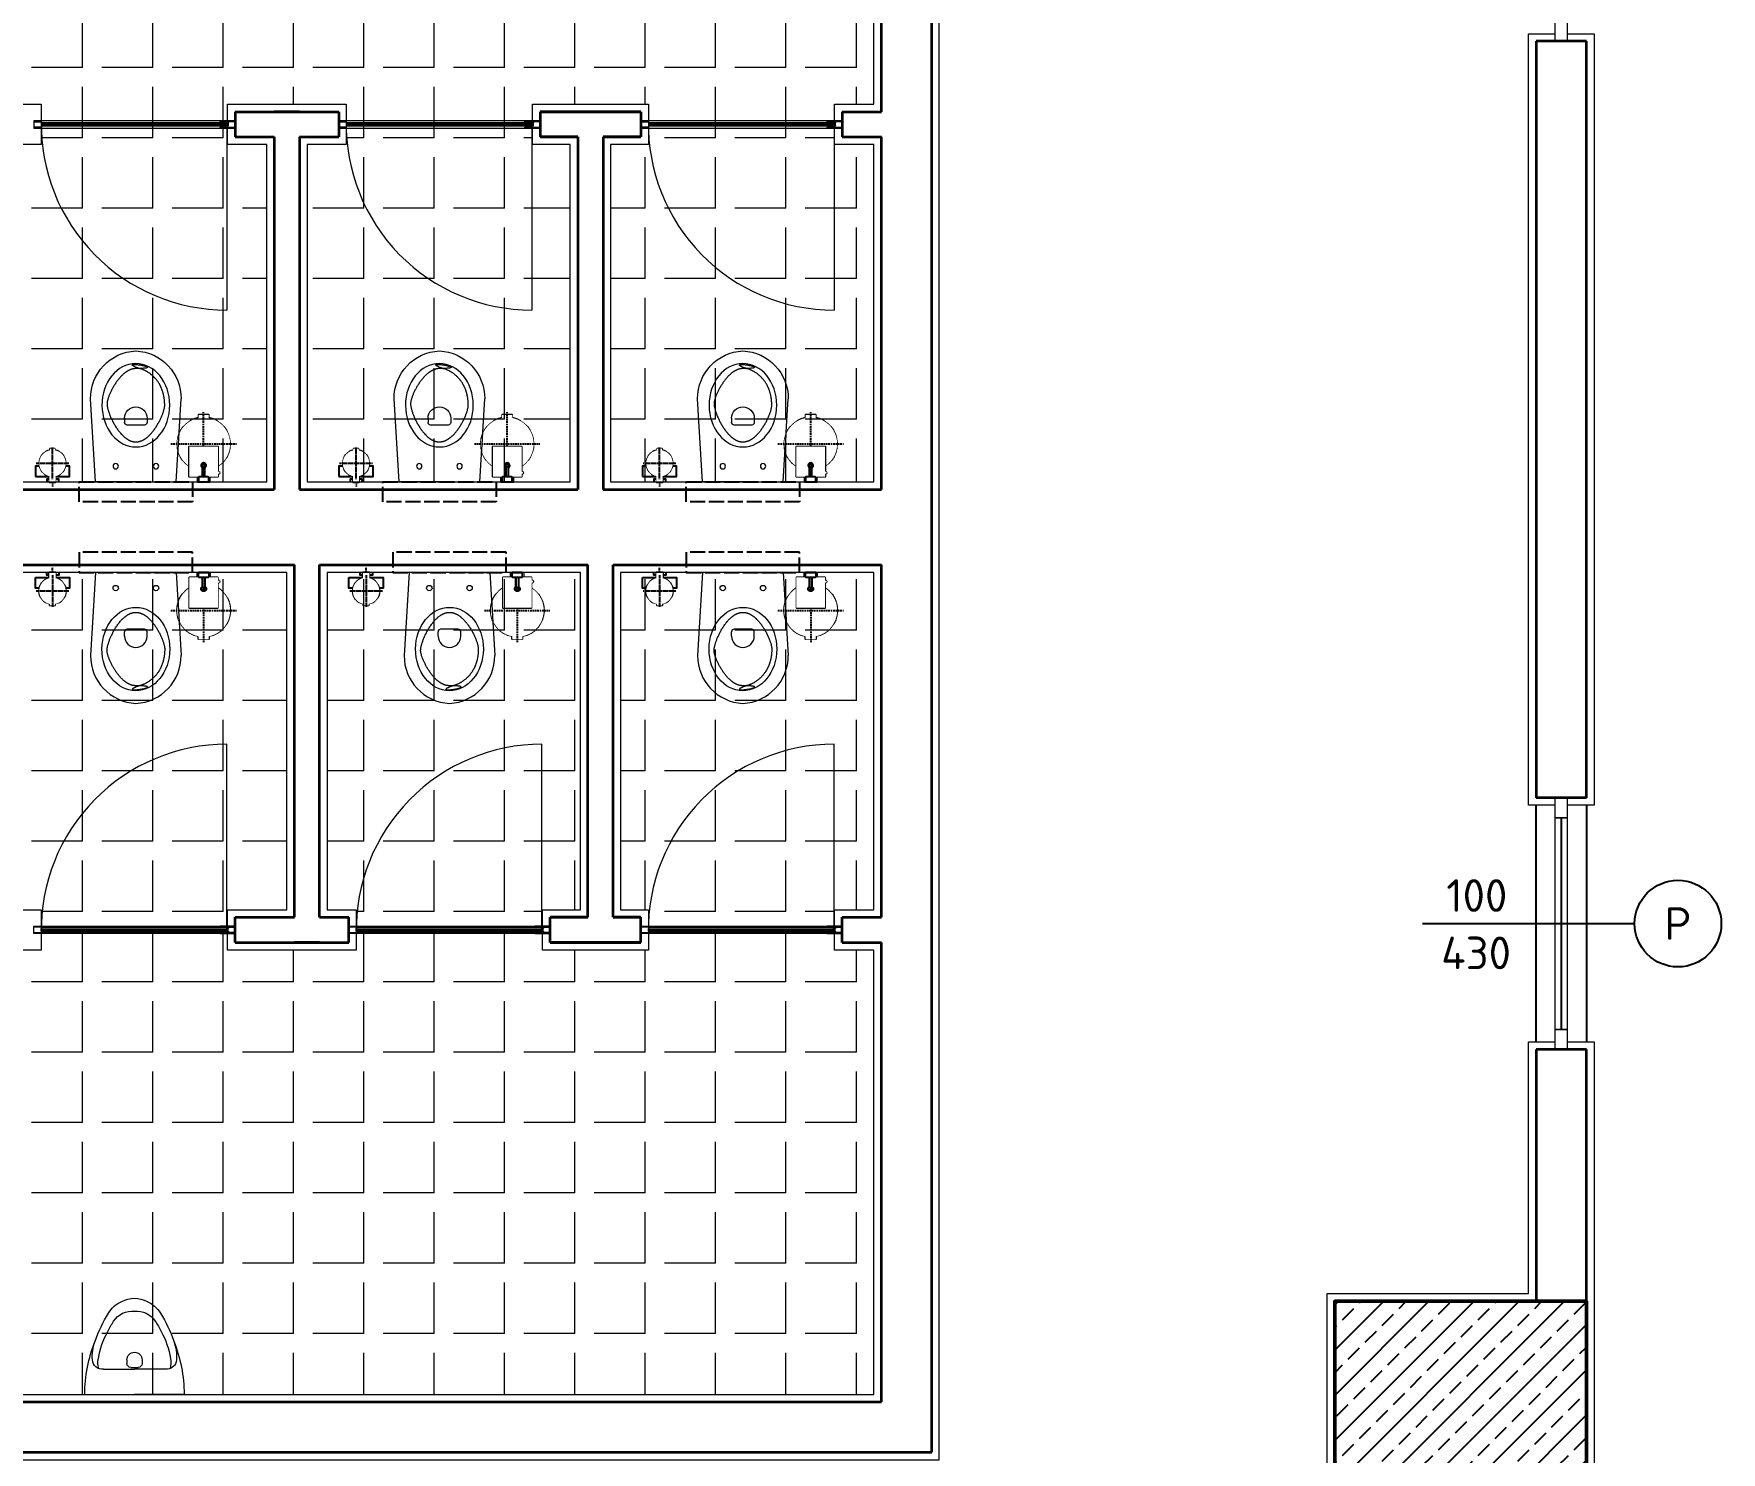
# Model space of a CAD drawing. Header units: millimetres. Extents: x 1443065 to 1517367, y 3763150 to 3779068.
# Drawn here: x 1493018 to 1493688, y 3767237 to 3767800 of the extents above; entities that cross this region are included whole.
import ezdxf
from ezdxf.enums import TextEntityAlignment as Align

# ---------------------------------------------------------------- set-up
doc = ezdxf.new("R2010")
doc.units = ezdxf.units.MM
doc.set_wipeout_variables(frame=1)
for name, pattern in [('ACAD_ISO02W100', [15, 12, -3]), ('HIDDEN', [9.525, 6.35, -3.175]), ('HIDDEN2', [0.1875, 0.125, -0.0625])]:
    doc.linetypes.add(name, pattern=pattern)
for name, color, linetype in [('1 vitrifiye', 141, 'Continuous'), ('1-Tefriş', 51, 'Continuous'), ('HATCH 1', 253, 'Continuous'), ('HIDDEN', 124, 'HIDDEN'), ('m-DOG_gor', 8, 'Continuous'), ('m-TAR_duvar', 8, 'Continuous'), ('m-YAZ_poz', 7, 'Continuous'), ('SANITARY', 152, 'Continuous'), ('SANITARY 1', 124, 'Continuous')]:
    doc.layers.add(name, color=color, linetype=linetype)
for name, color, linetype, lineweight in [('D-tefris', 252, 'Continuous', 0), ('DUVAR', 2, 'Continuous', 35), ('MERDIVEN', 4, 'Continuous', 20), ('SIVA', 3, 'Continuous', 9), ('tarama', 254, 'Continuous', 5), ('TASIYICI', 170, 'Continuous', 50), ('TEFRIS', 165, 'Continuous', 15)]:
    doc.layers.add(name, color=color, linetype=linetype, lineweight=lineweight)
doc.styles.add('mono', font='isocpeur.ttf')
doc.styles.get("Standard").update_dxf_attribs({"font": 'arial.ttf'})
pattern_1 = [(90, (-15163.95, -59043.389), (-27.94, 2e-15), [20.32, -7.62]), (180, (-15163.95, -59043.389), (-3e-15, -27.94), [20.32, -7.62])]

# ---------------------------------------------------------------- blocks, each defined once
blk = doc.blocks.new('m-penpoz')
blk.add_line((0, -1.625), (0, 0))
blk.add_circle((0, 0.332), 0.332)
blk.add_attdef('POZNO', text='', height=0.18).set_placement((0, 0.332), align=Align.MIDDLE)
blk.add_attdef('HEIGHT', text='', height=0.18, rotation=90).set_placement((0.069, -1.625), align=Align.TOP_LEFT)
blk.add_attdef('WIDTH', text='', height=0.18, rotation=90).set_placement((0, -1.625), align=Align.BOTTOM_LEFT)
blk = doc.blocks.new('A$C00621B5F')
at = {"layer": 'HATCH 1'}
for points in [[(57, -100), (-57, -100)], [(57, -100.7), (-57, -100.7)], [(57, -102), (-57, -102)], [(57, -104.1), (-57, -104.1)], [(57, -106.7), (-57, -106.7)], [(57, -109.9), (-57, -109.9)], [(57, -114.6), (-57, -114.6)], [(57, -122), (-57, -122)]]:
    blk.add_lwpolyline(points, dxfattribs=at)
at = {"layer": 'SANITARY'}
blk.add_lwpolyline([(-20, -20), (-20, 0), (20, 0), (20, -20), (57, -20), (57, -140), (-57, -140), (-57, -40), (-59, -40, -1), (-59, -32), (-57, -32), (-57, -20)], format="xyb", close=True, dxfattribs=at)
at = {"layer": 'SANITARY 1'}
for points in [[(-20, -20), (-20, -20), (-20, 0), (20, 0), (20, -20), (0, -20)], [(-59, -32), (-57, -32)], [(-59, -40), (-57, -40)], [(-57, -32), (-19.2, -32)], [(-18.6, -40), (-57, -40)], [(-2.3, -52.7), (0, -20), (0, -10), (-20, -10), (-20, -20), (-17.7, -52.7)], [(-0.8, -32), (54, -32), (54, -40), (-1.4, -40)]]:
    blk.add_lwpolyline(points, dxfattribs=at)
blk.add_circle((-10, -62.5), 12.5, dxfattribs=at)
blk.add_arc((-59, -36), 4, 90, 270, dxfattribs=at)
blk.add_wipeout([(-57, -20), (-20, -20), (-20, -10), (-20, 0), (20, 0), (20, -20), (57, -20), (57, -140), (-57, -140), (-57, -40), (-59, -40), (-59.7, -39.9), (-60.4, -39.8), (-61, -39.5), (-61.5, -39.1), (-61.8, -38.8), (-62.2, -38.3), (-62.5, -38), (-62.8, -37.3), (-62.9, -36.7), (-63, -36), (-62.9, -35.2), (-62.7, -34.6), (-62.5, -34), (-62.1, -33.5), (-61.7, -33), (-61.2, -32.7), (-60.7, -32.4), (-60.1, -32.1), (-59.7, -32.1), (-59, -32), (-57, -32)]).dxf.layer = 'SANITARY 1'
blk = doc.blocks.new('A$C34477918')
at = {"layer": 'SANITARY'}
blk.add_lwpolyline([(-48, 25), (0, 25), (0, -25), (-48, -25, -0.804346), (-253.1, -20), (-265, -20), (-265, 20), (-253, 20, -0.804515), (-48, 25)], format="xyb", close=True, dxfattribs=at)
at = {"layer": 'SANITARY 1'}
blk.add_lwpolyline([(-265, 20), (-253, 20, 0.087238), (-253.1, -20), (-265, -20)], format="xyb", close=True, dxfattribs=at)
blk.add_lwpolyline([(-48, 25, 0.784465), (-48.1, 25), (0, 25), (0, -25), (-48.1, -25)], format="xyb", dxfattribs=at)
blk.add_arc((-150, 0), 105, 346.22585, 13.77415, dxfattribs=at)
at = {"color": 124}
for points in [[(-253, 20), (-253.7, 15.7), (-254.2, 11.6), (-254.7, 7.6), (-254.7, 4.1), (-255, 0), (-255, -3), (-254.8, -6.5), (-254.4, -9.6), (-253.8, -14.3), (-253.5, -17.3), (-253.1, -20), (-265, -20), (-265, 20)], [(-48, 25), (-47, 19.3), (-45.8, 12.9), (-45.4, 6.5), (-45, 0), (-45.4, -6.5), (-45.7, -12), (-46.5, -17.5), (-48, -25), (0, -25), (0, 25)]]:
    blk.add_wipeout(points, dxfattribs=at).dxf.layer = 'SANITARY'
at = {"color": 21}
blk.add_wipeout([(-45, 0), (-45.8, 12.9), (-48.2, 25.6), (-52.1, 37.9), (-57.5, 49.7), (-64.3, 60.7), (-72.4, 70.7), (-81.7, 79.7), (-92, 87.5), (-103.2, 94), (-115.1, 99), (-127.5, 102.6), (-140.3, 104.6), (-153.2, 105), (-166.1, 103.8), (-178.7, 101), (-190.9, 96.7), (-202.5, 90.9), (-213.3, 83.8), (-223.1, 75.4), (-231.8, 65.8), (-239.3, 55.3), (-245.4, 43.9), (-250.1, 31.8), (-253.2, 19.3), (-254.8, 6.5), (-254.8, -6.5), (-253.2, -19.3), (-250.1, -31.8), (-245.4, -43.9), (-239.3, -55.3), (-231.8, -65.8), (-223.1, -75.4), (-213.3, -83.8), (-202.5, -90.9), (-190.9, -96.7), (-178.7, -101), (-166.1, -103.8), (-153.2, -105), (-140.3, -104.6), (-127.5, -102.6), (-115.1, -99), (-103.2, -94), (-92, -87.5), (-81.7, -79.7), (-72.4, -70.7), (-64.3, -60.7), (-57.5, -49.7), (-52.1, -37.9), (-48.2, -25.6), (-45.8, -12.9)], dxfattribs=at).dxf.layer = 'SANITARY'
at = {"layer": 'HIDDEN'}
for points in [[(-150, 130), (-150, -130)], [(-24, 0), (-276, 0)]]:
    blk.add_lwpolyline(points, dxfattribs=at)
blk = doc.blocks.new('A$C168D751E')
blk.add_wipeout([(0, 0), (17, 0), (17.6, -0.1), (18.2, -0.2), (18.6, -0.5), (19, -0.8), (19.4, -1.2), (19.6, -1.5), (19.8, -2), (19.9, -2.4), (20, -3), (20, -3.6), (20, -15), (56.3, -15), (57.2, -13.7), (58.8, -12.1), (60.2, -11.2), (62, -10.5), (63.3, -10.1), (65, -10), (66.2, -10.1), (68.2, -10.5), (69.7, -11.2), (71, -12), (72.1, -13), (73.1, -14.1), (73.8, -15.2), (74.3, -16.2), (74.7, -17.4), (75, -19), (75, -20.9), (74.7, -22.6), (74, -24.5), (72.9, -26.1), (71.8, -27.3), (70.6, -28.3), (69.4, -29), (68, -29.6), (66.6, -29.9), (65, -30), (63.5, -29.9), (62.2, -29.6), (60.9, -29.1), (59.6, -28.4), (58.8, -27.8), (57.9, -27.1), (57.3, -26.4), (56.8, -25.7), (56.3, -25), (20, -25), (20, -37), (19.7, -38.3), (19.1, -39.1), (18.3, -39.7), (17.7, -39.9), (17, -40), (0, -40)]).dxf.layer = 'SANITARY 1'
at = {"layer": 'SANITARY'}
blk.add_lwpolyline([(0, 0), (0, -40), (17, -40, 0.391502), (20, -37), (20, -25), (56.3, -25, 3.732498), (56.3, -15), (20, -15), (20, -3.6, 0.457252), (17, 0)], format="xyb", close=True, dxfattribs=at)
at = {"layer": 'SANITARY 1'}
blk.add_lwpolyline([(17, 0), (0, 0), (0, -40), (17, -40, 0.414214), (20, -37), (20, -3, 0.414214)], format="xyb", close=True, dxfattribs=at)
for points in [[(20, -15), (56.3, -15)], [(20, -25), (56.3, -25)]]:
    blk.add_lwpolyline(points, dxfattribs=at)
blk.add_circle((65, -20), 5, dxfattribs=at)
blk.add_arc((65, -20), 10, 209.99657, 150.00343, dxfattribs=at)
blk = doc.blocks.new('wc k')
at = {"layer": '1-Tefriş', "linetype": 'HIDDEN2', "ltscale": 0.5}
blk.add_line((431501.05, 73803.41, 1380.72), (431492.05, 73803.41, 1380.72), dxfattribs=at)
at = {"layer": '1-Tefriş'}
for points, elevation in [([(431496.05, 73810.21), (431496.05, 73804.61)], 1380.72), ([(431496.05, 73802.21), (431496.05, 73796.61), (431500.25, 73796.61), (431500.25, 73810.21), (431496.05, 73810.21)], 1380.72), ([(431494.05, 73800.91), (431495.05, 73800.91), (431495.05, 73805.71), (431494.05, 73805.71)], 0), ([(431495.05, 73802.21), (431497.05, 73802.21), (431497.05, 73804.61), (431495.05, 73804.61)], 0)]:
    blk.add_lwpolyline(points, dxfattribs=dict(at, elevation=elevation))
blk = doc.blocks.new('klozet2')
at = {"layer": '1 vitrifiye', "color": 4, "linetype": 'Continuous', "lineweight": 0}
for p, q in [((0, 16), (-33, 18)), ((0, 0), (0, 16)), ((-25.28, 4.5), (-23.56, 4.5)), ((-22.56, -3.5), (-22.56, 3.5)), ((-25.28, -4.5), (-23.56, -4.5))]:
    blk.add_line(p, q, dxfattribs=at)
for centre in [(-6.2, 8), (-6.2, -8)]:
    blk.add_circle(centre, 1.07, dxfattribs=at)
for centre, radius, start, end in [((-33.14, -0.88), 18.88, 89.56564, 177.33804), ((-25.28, 0), 4.5, 90, 180), ((-25.28, 0), 4.5, 180, 270), ((-23.56, 3.5), 1, 0, 90), ((-33.14, 0.88), 18.88, 182.66196, 270.43436), ((-23.56, -3.5), 1, 270, 0)]:
    blk.add_arc(centre, radius, start, end, dxfattribs=at)
at = {"layer": '1-Tefriş', "xscale": -1}
blk.add_blockref('wc k', (431493.99, -73770.29, -1380.72), dxfattribs=at)
at = {"layer": 'SANITARY', "color": 65, "xscale": 0.1, "yscale": 0.1, "zscale": 0.1, "rotation": 359.9999658251877}
blk.add_blockref('A$C34477918', (-0.06, -26.93), dxfattribs=at)
at = {"layer": '1 vitrifiye', "color": 4, "linetype": 'Continuous', "lineweight": 0}
blk.add_line((0, 0), (0, -16), dxfattribs=at)
blk.add_ellipse((-30.43, 0), major_axis=(-16.57, 0.06), ratio=0.812391, dxfattribs=at)
at = {"layer": 'TEFRIS', "color": 4, "linetype": 'Continuous'}
blk.add_lwpolyline([(-45, 0), (-45, 0.14), (-44.99, 0.29), (-44.98, 0.43), (-44.97, 0.57), (-44.95, 0.71), (-44.93, 0.86), (-44.91, 1), (-44.88, 1.14), (-44.85, 1.28), (-44.81, 1.42), (-44.78, 1.56), (-44.73, 1.7), (-44.69, 1.83), (-44.64, 1.97), (-44.59, 2.11), (-44.54, 2.25), (-44.48, 2.38), (-44.42, 2.52), (-44.36, 2.65), (-44.29, 2.79), (-44.22, 2.92), (-44.15, 3.06), (-44.07, 3.19), (-44, 3.32), (-43.92, 3.45), (-43.83, 3.59), (-43.75, 3.72), (-43.66, 3.85), (-43.57, 3.98), (-43.48, 4.1), (-43.38, 4.23), (-43.29, 4.36), (-43.19, 4.48), (-43.09, 4.61), (-42.98, 4.74), (-42.88, 4.86), (-42.77, 4.98), (-42.66, 5.11), (-42.43, 5.35), (-42.2, 5.59), (-41.96, 5.82), (-41.71, 6.06), (-41.46, 6.29), (-41.2, 6.51), (-40.94, 6.73), (-40.67, 6.95), (-40.4, 7.16), (-40.12, 7.37), (-39.84, 7.58), (-39.56, 7.78), (-39.27, 7.98), (-38.99, 8.17), (-38.69, 8.36), (-38.4, 8.54), (-38.11, 8.72), (-37.81, 8.9), (-37.52, 9.07), (-37.23, 9.23), (-36.93, 9.39), (-36.64, 9.54), (-36.35, 9.69), (-36.06, 9.84), (-35.77, 9.98), (-35.48, 10.11), (-35.2, 10.24), (-34.92, 10.36), (-34.65, 10.47), (-34.38, 10.58), (-34.11, 10.69), (-33.85, 10.78), (-33.59, 10.87), (-33.34, 10.96), (-33.1, 11.04), (-32.86, 11.11), (-32.63, 11.17), (-32.41, 11.23), (-32.2, 11.29), (-31.99, 11.33), (-31.79, 11.37), (-31.61, 11.4), (-31.43, 11.42), (-31.26, 11.44), (-31.1, 11.45), (-30.94, 11.45), (-30.77, 11.45), (-30.59, 11.43), (-30.39, 11.41), (-30.19, 11.38), (-29.97, 11.35), (-29.75, 11.31), (-29.51, 11.26), (-29.27, 11.2), (-29.01, 11.14), (-28.75, 11.07), (-28.48, 11), (-28.21, 10.91), (-27.93, 10.82), (-27.64, 10.73), (-27.34, 10.63), (-27.05, 10.52), (-26.74, 10.41), (-26.43, 10.29), (-26.12, 10.16), (-25.81, 10.03), (-25.49, 9.89), (-25.17, 9.75), (-24.85, 9.6), (-24.52, 9.44), (-24.2, 9.28), (-23.87, 9.12), (-23.55, 8.95), (-23.22, 8.77), (-22.9, 8.59), (-22.58, 8.41), (-22.26, 8.21), (-21.94, 8.02), (-21.63, 7.82), (-21.31, 7.61), (-21.01, 7.4), (-20.7, 7.19), (-20.4, 6.97), (-20.11, 6.75), (-19.82, 6.52), (-19.54, 6.29), (-19.27, 6.05), (-19, 5.81), (-18.87, 5.69), (-18.74, 5.57), (-18.61, 5.45), (-18.49, 5.32), (-18.36, 5.2), (-18.24, 5.07), (-18.12, 4.94), (-18.01, 4.81), (-17.89, 4.69), (-17.78, 4.56), (-17.67, 4.43), (-17.57, 4.29), (-17.46, 4.16), (-17.36, 4.03), (-17.26, 3.89), (-17.17, 3.76), (-17.08, 3.62), (-16.99, 3.49), (-16.9, 3.35), (-16.82, 3.21), (-16.74, 3.07), (-16.66, 2.93), (-16.58, 2.79), (-16.51, 2.65), (-16.45, 2.51), (-16.38, 2.37), (-16.32, 2.23), (-16.26, 2.08), (-16.21, 1.94), (-16.16, 1.79), (-16.11, 1.65), (-16.07, 1.5), (-16.03, 1.35), (-15.99, 1.2), (-15.96, 1.06), (-15.94, 0.91), (-15.91, 0.76), (-15.89, 0.61), (-15.88, 0.46), (-15.87, 0.3), (-15.86, 0.15), (-15.86, 0), (-15.86, -0.15), (-15.87, -0.3), (-15.88, -0.44), (-15.89, -0.59), (-15.91, -0.73), (-15.93, -0.88), (-15.96, -1.02), (-15.99, -1.17), (-16.02, -1.31), (-16.06, -1.46), (-16.1, -1.6), (-16.14, -1.74), (-16.19, -1.88), (-16.24, -2.02), (-16.29, -2.17), (-16.35, -2.31), (-16.41, -2.44), (-16.47, -2.58), (-16.54, -2.72), (-16.61, -2.86), (-16.68, -3), (-16.76, -3.13), (-16.83, -3.27), (-16.92, -3.4), (-17, -3.54), (-17.09, -3.67), (-17.18, -3.8), (-17.27, -3.93), (-17.36, -4.07), (-17.46, -4.2), (-17.56, -4.33), (-17.66, -4.45), (-17.77, -4.58), (-17.88, -4.71), (-17.98, -4.84), (-18.1, -4.96), (-18.21, -5.09), (-18.32, -5.21), (-18.44, -5.33), (-18.56, -5.46), (-18.81, -5.7), (-19.06, -5.94), (-19.32, -6.17), (-19.58, -6.4), (-19.86, -6.63), (-20.13, -6.85), (-20.41, -7.07), (-20.7, -7.28), (-20.99, -7.49), (-21.29, -7.7), (-21.58, -7.9), (-21.88, -8.1), (-22.19, -8.29), (-22.49, -8.48), (-22.8, -8.66), (-23.11, -8.84), (-23.42, -9.01), (-23.73, -9.18), (-24.03, -9.34), (-24.34, -9.5), (-24.65, -9.65), (-24.96, -9.8), (-25.26, -9.94), (-25.56, -10.07), (-25.86, -10.2), (-26.16, -10.33), (-26.45, -10.45), (-26.74, -10.56), (-27.02, -10.66), (-27.3, -10.76), (-27.57, -10.86), (-27.84, -10.94), (-28.1, -11.03), (-28.35, -11.1), (-28.6, -11.17), (-28.84, -11.23), (-29.07, -11.28), (-29.29, -11.33), (-29.51, -11.37), (-29.71, -11.4), (-29.91, -11.43), (-30.09, -11.45), (-30.27, -11.46), (-30.43, -11.46), (-30.65, -11.46), (-30.88, -11.46), (-31.12, -11.45), (-31.36, -11.44), (-31.59, -11.43), (-31.83, -11.41), (-32.06, -11.39), (-32.29, -11.37), (-32.51, -11.35), (-32.73, -11.33), (-32.96, -11.3), (-33.17, -11.27), (-33.39, -11.24), (-33.6, -11.2), (-33.81, -11.17), (-34.02, -11.13), (-34.23, -11.09), (-34.43, -11.04), (-34.63, -11), (-34.83, -10.95), (-35.02, -10.9), (-35.22, -10.85), (-35.41, -10.8), (-35.59, -10.75), (-35.78, -10.69), (-35.96, -10.63), (-36.15, -10.57), (-36.32, -10.51), (-36.5, -10.45), (-36.67, -10.38), (-36.85, -10.32), (-37.02, -10.25), (-37.18, -10.18), (-37.35, -10.11), (-37.51, -10.04), (-37.67, -9.96), (-37.83, -9.89), (-37.99, -9.81), (-38.14, -9.74), (-38.29, -9.66), (-38.44, -9.58), (-38.59, -9.5), (-38.88, -9.33), (-39.16, -9.16), (-39.43, -8.99), (-39.69, -8.82), (-39.94, -8.64), (-40.19, -8.46), (-40.43, -8.27), (-40.66, -8.09), (-40.88, -7.9), (-41.1, -7.71), (-41.31, -7.52), (-41.51, -7.33), (-41.7, -7.14), (-41.88, -6.95), (-42.06, -6.76), (-42.23, -6.57), (-42.4, -6.38), (-42.55, -6.19), (-42.7, -6), (-42.85, -5.82), (-42.98, -5.64), (-43.12, -5.46), (-43.24, -5.28), (-43.36, -5.1), (-43.47, -4.93), (-43.58, -4.77), (-43.68, -4.6), (-43.77, -4.45), (-43.86, -4.29), (-43.94, -4.14), (-44.02, -4), (-44.09, -3.86), (-44.22, -3.61), (-44.32, -3.38), (-44.41, -3.18), (-44.48, -3.01), (-44.53, -2.87), (-44.56, -2.78), (-44.76, -2.17), (-44.95, -1.61), (-45.12, -1.11), (-45.29, -0.65), (-45.44, -0.25), (-45.58, 0.1), (-45.65, 0.26), (-45.71, 0.41), (-45.78, 0.54), (-45.84, 0.67), (-45.89, 0.78), (-45.95, 0.89), (-46, 0.98), (-46.05, 1.06), (-46.1, 1.14), (-46.14, 1.2), (-46.19, 1.26), (-46.23, 1.3), (-46.26, 1.34), (-46.3, 1.37), (-46.33, 1.39), (-46.37, 1.4), (-46.4, 1.41), (-46.42, 1.4), (-46.45, 1.39), (-46.47, 1.37), (-46.5, 1.35), (-46.52, 1.32), (-46.54, 1.28), (-46.55, 1.23), (-46.57, 1.18), (-46.58, 1.12), (-46.59, 1.06), (-46.6, 0.99), (-46.61, 0.92), (-46.62, 0.84), (-46.62, 0.66), (-46.63, 0.47), (-46.62, 0.27), (-46.61, 0.05), (-46.6, -0.18), (-46.58, -0.42), (-46.56, -0.67), (-46.53, -0.93), (-46.5, -1.19), (-46.46, -1.46), (-46.42, -1.72), (-46.38, -1.99), (-46.33, -2.25), (-46.28, -2.51), (-46.23, -2.76), (-46.18, -3), (-46.13, -3.24), (-46.07, -3.46), (-46.01, -3.67), (-45.96, -3.86), (-45.9, -4.04), (-45.84, -4.2), (-45.81, -4.27), (-45.78, -4.34), (-45.75, -4.4), (-45.72, -4.45), (-45.69, -4.5), (-45.66, -4.55), (-45.63, -4.58), (-45.6, -4.61), (-45.57, -4.63), (-45.55, -4.65), (-45.52, -4.66), (-45.49, -4.66), (-45.46, -4.65), (-45.44, -4.63), (-45.41, -4.61), (-45.38, -4.58), (-45.36, -4.54), (-45.33, -4.49), (-45.31, -4.43), (-45.29, -4.36), (-45.26, -4.28), (-45.24, -4.19), (-45.22, -4.09), (-45.2, -3.98), (-45.18, -3.87), (-45.16, -3.74), (-45.14, -3.59), (-45.13, -3.44), (-45.11, -3.28), (-45.09, -3.1), (-45.07, -2.71), (-45.04, -2.28), (-45.02, -1.79), (-45.01, -1.25), (-45, -0.65), (-45, 0)], close=True, dxfattribs=at)
at = {"layer": 'SANITARY', "color": 65}
for name, p, xscale, yscale, zscale, rotation in [('A$C34477918', (0.14, 33.12, -1380.72), 0.05, 0.05, 0.05, 359.9999658251877), ('A$C00621B5F', (0, -26.93), -0.1, 0.1, 0.1, 269.9999658251876)]:
    blk.add_blockref(name, p, dxfattribs=dict(at, xscale=xscale, yscale=yscale, zscale=zscale, rotation=rotation))
at = {"layer": '1 vitrifiye', "color": 4, "linetype": 'Continuous', "lineweight": 0}
blk.add_line((0, -16), (-33, -18), dxfattribs=at)
at = {"layer": 'SANITARY', "color": 124, "xscale": -0.1, "yscale": 0.1, "zscale": 0.1}
blk.add_blockref('A$C168D751E', (0, -24.93), dxfattribs=at)
at = {"layer": '1 vitrifiye', "color": 4, "linetype": 'ACAD_ISO02W100', "ltscale": 0.5}
blk.add_lwpolyline([(0, -22.5), (8, -22.5), (8, 22.5), (0, 22.5)], close=True, dxfattribs=at)
blk = doc.blocks.new('A$C00DA5D96')
for p, q in [((0, 380.5), (197.5, 380.5)), ((395, 380.5), (197.5, 380.5)), ((74.2, 280.5), (197.5, 280.5)), ((182.8, 273.5), (212.8, 273.5)), ((320.8, 280.5), (197.5, 280.5)), ((167.8, 243.5), (167.8, 258.5)), ((227.8, 243.5), (227.8, 258.5))]:
    blk.add_line(p, q)
for centre, radius, start, end in [((602, 387.4), 602.1, 180.64849, 201.26239), ((-207, 387.4), 602.1, 338.73761, 359.35151), ((69.8, 241.3), 39.4, 83.55562, 176.58457), ((132.3, 253.4), 79.8, 162.66371, 191.57801), ((182.8, 258.5), 15, 90, 180), ((212.8, 258.5), 15, 0, 90), ((325.2, 241.3), 39.4, 3.41543, 96.44438), ((262.7, 253.4), 79.8, 348.42199, 17.33629), ((213.1, 231.3), 183.1, 176.15009, 199.90164), ((393.7, 296.4), 344.7, 189.85596, 208.65244), ((197.8, 243.5), 30, 180, 0), ((1.3, 296.4), 344.7, 331.34756, 350.14404), ((181.9, 231.3), 183.1, 340.09836, 3.84991), ((593.4, 365.6), 586.4, 199.58482, 211.65907), ((-198.4, 365.6), 586.4, 328.34093, 340.41518), ((669.8, 428.6), 650.6, 207.21219, 211.42144), ((190.1, 140.5), 91.1, 214.02746, 274.63036), ((204.9, 140.5), 91.1, 265.36964, 325.97254), ((-274.8, 428.6), 650.6, 328.57856, 332.78781), ((196.2, 120.6), 119.7, 211.63311, 245.81359), ((197.5, 103.6), 105.1, 241.37893, 298.62107), ((198.8, 120.6), 119.7, 294.18641, 328.36689)]:
    blk.add_arc(centre, radius, start, end)
blk = doc.blocks.new('pisuar')
at = {"layer": 'D-tefris', "xscale": 0.1, "yscale": 0.1, "zscale": 0.1, "rotation": 180}
blk.add_blockref('A$C00DA5D96', (9192.04, -27004.59), dxfattribs=at)

msp = doc.modelspace()

# ---------------------------------------------------------------- hatches: boundary and pattern name
at = {"layer": 'm-TAR_duvar'}
h = msp.add_hatch(dxfattribs=at)
h.set_pattern_fill('ANSI33', color=256, scale=2)
h.set_pattern_definition([(45, (67479.789, -87954.948), (-8.98025612, 8.98025612), []), (45, (67488.769, -87954.948), (-8.98025612, 8.98025612), [6.35, -3.175])])
h.paths.add_polyline_path([(1493634.62, 3767296.58), (1493534.62, 3767296.58), (1493534.62, 3767196.58), (1493634.62, 3767196.58)])

# ---------------------------------------------------------------- linework, layer by layer
at = {"layer": 'DUVAR'}
for p, q in [((1493374.55, 3767236.58), (1493374.55, 3768036.58)), ((1493354.55, 3767769.08), (1493354.55, 3767886.56)), ((1493614.62, 3767797.09), (1493614.62, 3767657.09)), ((1493634.62, 3767797.09), (1493614.62, 3767797.09)), ((1493634.62, 3767496.58), (1493634.62, 3767797.09)), ((1493097.86, 3767769.08), (1493097.86, 3767759.08)), ((1493097.86, 3767769.08), (1493113.42, 3767769.08)), ((1493097.86, 3767769.08), (1493097.86, 3767759.08)), ((1493097.86, 3767769.08), (1493138.99, 3767769.08)), ((1493123.42, 3767769.08), (1493113.42, 3767769.08)), ((1493138.99, 3767769.08), (1493138.99, 3767759.08)), ((1493233.99, 3767769.08), (1493218.99, 3767769.08)), ((1493218.99, 3767769.08), (1493218.99, 3767759.08)), ((1493218.99, 3767769.08), (1493258.99, 3767769.08)), ((1493243.99, 3767769.08), (1493233.99, 3767769.08)), ((1493233.99, 3767769.08), (1493243.99, 3767769.08)), ((1493258.99, 3767769.08), (1493243.99, 3767769.08)), ((1493258.99, 3767769.08), (1493258.99, 3767759.08)), ((1493338.99, 3767769.08), (1493338.99, 3767759.08)), ((1493338.99, 3767769.08), (1493354.55, 3767769.08)), ((1493097.86, 3767759.08), (1493113.42, 3767759.08)), ((1493097.86, 3767759.08), (1493113.42, 3767759.08)), ((1493113.42, 3767759.08), (1493113.42, 3767619.08)), ((1493123.42, 3767759.08), (1493123.42, 3767619.08)), ((1493123.42, 3767759.08), (1493138.99, 3767759.08)), ((1493233.99, 3767759.08), (1493218.99, 3767759.08)), ((1493218.99, 3767759.08), (1493233.99, 3767759.08)), ((1493233.99, 3767759.08), (1493233.99, 3767619.08)), ((1493243.99, 3767759.08), (1493243.99, 3767619.08)), ((1493258.99, 3767759.08), (1493243.99, 3767759.08)), ((1493243.99, 3767759.08), (1493258.99, 3767759.08)), ((1493338.99, 3767759.08), (1493354.55, 3767759.08)), ((1493354.55, 3767619.08), (1493354.55, 3767759.08)), ((1493614.62, 3767657.09), (1493614.62, 3767496.58)), ((1493002.86, 3767619.08), (1493113.42, 3767619.08)), ((1493123.42, 3767619.08), (1493233.99, 3767619.08)), ((1493243.99, 3767619.08), (1493354.55, 3767619.08)), ((1493006.86, 3767589.08), (1493121.42, 3767589.08)), ((1493121.42, 3767449.08), (1493121.42, 3767589.08)), ((1493131.42, 3767589.08), (1493237.99, 3767589.08)), ((1493131.42, 3767449.08), (1493131.42, 3767589.08)), ((1493237.99, 3767449.08), (1493237.99, 3767589.08)), ((1493247.99, 3767589.08), (1493354.55, 3767589.08)), ((1493247.99, 3767449.08), (1493247.99, 3767589.08)), ((1493354.55, 3767449.08), (1493354.55, 3767589.08)), ((1493634.62, 3767496.58), (1493614.62, 3767496.58)), ((1493097.86, 3767439.08), (1493097.86, 3767449.08)), ((1493097.86, 3767449.08), (1493113.42, 3767449.08)), ((1493108.86, 3767449.08), (1493121.42, 3767449.08)), ((1493131.42, 3767449.08), (1493142.99, 3767449.08)), ((1493142.99, 3767439.08), (1493142.99, 3767449.08)), ((1493237.99, 3767449.08), (1493222.99, 3767449.08)), ((1493222.99, 3767439.08), (1493222.99, 3767449.08)), ((1493222.99, 3767449.08), (1493237.99, 3767449.08)), ((1493258.99, 3767449.08), (1493247.99, 3767449.08)), ((1493247.99, 3767449.08), (1493258.99, 3767449.08)), ((1493258.99, 3767439.08), (1493258.99, 3767449.08)), ((1493338.99, 3767439.08), (1493338.99, 3767449.08)), ((1493338.99, 3767449.08), (1493354.55, 3767449.08)), ((1493097.86, 3767439.08), (1493113.42, 3767439.08)), ((1493108.86, 3767439.08), (1493142.99, 3767439.08)), ((1493131.42, 3767439.08), (1493121.42, 3767439.08)), ((1493237.99, 3767439.08), (1493222.99, 3767439.08)), ((1493222.99, 3767439.08), (1493258.99, 3767439.08)), ((1493247.99, 3767439.08), (1493237.99, 3767439.08)), ((1493237.99, 3767439.08), (1493247.99, 3767439.08)), ((1493258.99, 3767439.08), (1493247.99, 3767439.08)), ((1493338.99, 3767439.08), (1493354.55, 3767439.08)), ((1493354.55, 3767256.58), (1493354.55, 3767439.08)), ((1493614.62, 3767396.58), (1493614.62, 3767296.58)), ((1493634.62, 3767396.58), (1493614.62, 3767396.58)), ((1493634.62, 3767296.58), (1493634.62, 3767396.58)), ((1492761.74, 3767256.58), (1493354.55, 3767256.58)), ((1492761.74, 3767236.58), (1493374.55, 3767236.58))]:
    msp.add_line(p, q, dxfattribs=at)
at = {"layer": 'm-DOG_gor', "linetype": 'Continuous'}
for p, q in [((1493614.62, 3767399.58), (1493614.62, 3767493.58)), ((1493634.62, 3767493.58), (1493634.62, 3767399.58)), ((1493624.62, 3767488.58), (1493624.62, 3767404.58))]:
    msp.add_line(p, q, dxfattribs=at)
at = {"layer": 'MERDIVEN'}
for p, q in [((1493020.36, 3767765.53, 0), (1493020.36, 3767765.13, 0)), ((1493094.61, 3767763.86, 0), (1493094.61, 3767690.31, 0)), ((1493094.61, 3767763.86, 0), (1493094.61, 3767690.31, 0)), ((1493094.86, 3767765.13, 0), (1493094.86, 3767765.53, 0)), ((1493094.86, 3767765.13, 0), (1493094.86, 3767765.53, 0)), ((1493141.49, 3767765.53, 0), (1493141.49, 3767765.13, 0)), ((1493215.74, 3767763.86, 0), (1493215.74, 3767690.31, 0)), ((1493215.99, 3767765.13, 0), (1493215.99, 3767765.53, 0)), ((1493261.49, 3767765.53, 0), (1493261.49, 3767765.13, 0)), ((1493335.74, 3767763.86, 0), (1493335.74, 3767690.31, 0)), ((1493335.99, 3767765.13, 0), (1493335.99, 3767765.53, 0)), ((1493020.36, 3767763.03, 0), (1493020.36, 3767762.63, 0)), ((1493094.86, 3767762.63, 0), (1493094.86, 3767763.03, 0)), ((1493094.86, 3767762.63, 0), (1493094.86, 3767763.03, 0)), ((1493141.49, 3767763.03, 0), (1493141.49, 3767762.63, 0)), ((1493215.99, 3767762.63, 0), (1493215.99, 3767763.03, 0)), ((1493261.49, 3767763.03, 0), (1493261.49, 3767762.63, 0)), ((1493335.99, 3767762.63, 0), (1493335.99, 3767763.03, 0)), ((1493094.61, 3767444.3, 0), (1493094.61, 3767517.85, 0)), ((1493219.74, 3767444.3, 0), (1493219.74, 3767517.85, 0)), ((1493335.74, 3767444.3, 0), (1493335.74, 3767517.85, 0)), ((1493020.36, 3767445.13, 0), (1493020.36, 3767445.53, 0)), ((1493020.36, 3767442.63, 0), (1493020.36, 3767443.03, 0)), ((1493094.86, 3767445.53, 0), (1493094.86, 3767445.13, 0)), ((1493094.86, 3767443.03, 0), (1493094.86, 3767442.63, 0)), ((1493145.49, 3767445.13, 0), (1493145.49, 3767445.53, 0)), ((1493145.49, 3767442.63, 0), (1493145.49, 3767443.03, 0)), ((1493219.99, 3767445.53, 0), (1493219.99, 3767445.13, 0)), ((1493219.99, 3767443.03, 0), (1493219.99, 3767442.63, 0)), ((1493261.49, 3767445.13, 0), (1493261.49, 3767445.53, 0)), ((1493261.49, 3767442.63, 0), (1493261.49, 3767443.03, 0)), ((1493335.99, 3767445.53, 0), (1493335.99, 3767445.13, 0)), ((1493335.99, 3767443.03, 0), (1493335.99, 3767442.63, 0))]:
    msp.add_line(p, q, dxfattribs=at)
at = {"layer": 'MERDIVEN', "extrusion": (1.50405e-07, 4.38494e-08, 1)}
for p, q in [((1493021.16, 3767764.81, 0), (1493020.86, 3767764.56, 0)), ((1493020.86, 3767764.56, 0), (1493020.86, 3767763.56, 0)), ((1493095.41, 3767764.81, 0), (1493095.11, 3767764.56, 0)), ((1493095.41, 3767764.81, 0), (1493095.11, 3767764.56, 0)), ((1493095.11, 3767764.56, 0), (1493095.11, 3767763.56, 0)), ((1493095.11, 3767764.56, 0), (1493095.11, 3767763.56, 0)), ((1493142.28, 3767764.81, 0), (1493141.99, 3767764.56, 0)), ((1493141.99, 3767764.56, 0), (1493141.99, 3767763.56, 0)), ((1493216.53, 3767764.81, 0), (1493216.24, 3767764.56, 0)), ((1493216.24, 3767764.56, 0), (1493216.24, 3767763.56, 0)), ((1493262.28, 3767764.81, 0), (1493261.99, 3767764.56, 0)), ((1493261.99, 3767764.56, 0), (1493261.99, 3767763.56, 0)), ((1493336.53, 3767764.81, 0), (1493336.24, 3767764.56, 0)), ((1493336.24, 3767764.56, 0), (1493336.24, 3767763.56, 0)), ((1493021.16, 3767763.31, 0), (1493020.86, 3767763.56, 0)), ((1493095.41, 3767763.31, 0), (1493095.11, 3767763.56, 0)), ((1493095.41, 3767763.31, 0), (1493095.11, 3767763.56, 0)), ((1493142.28, 3767763.31, 0), (1493141.99, 3767763.56, 0)), ((1493216.53, 3767763.31, 0), (1493216.24, 3767763.56, 0)), ((1493262.29, 3767763.31, 0), (1493261.99, 3767763.56, 0)), ((1493336.54, 3767763.31, 0), (1493336.24, 3767763.56, 0))]:
    msp.add_line(p, q, dxfattribs=at)
at = {"layer": 'MERDIVEN', "extrusion": (-2.75658e-07, 4.29454e-08, 1)}
for p, q in [((1493021.16, 3767764.81, 0), (1493094.32, 3767764.81, 0)), ((1493142.28, 3767764.81, 0), (1493215.44, 3767764.81, 0)), ((1493262.28, 3767764.81, 0), (1493335.44, 3767764.81, 0)), ((1493094.32, 3767763.31, 0), (1493021.16, 3767763.31, 0)), ((1493215.44, 3767763.31, 0), (1493142.28, 3767763.31, 0)), ((1493335.44, 3767763.31, 0), (1493262.29, 3767763.31, 0))]:
    msp.add_line(p, q, dxfattribs=at)
at = {"layer": 'MERDIVEN', "extrusion": (-1.50405e-07, 4.38494e-08, 1)}
for p, q in [((1493094.32, 3767764.81, 0), (1493094.61, 3767764.56, 0)), ((1493094.32, 3767764.81, 0), (1493094.61, 3767764.56, 0)), ((1493094.61, 3767764.56, 0), (1493094.61, 3767763.56, 0)), ((1493094.61, 3767764.56, 0), (1493094.61, 3767763.56, 0)), ((1493215.44, 3767764.81, 0), (1493215.74, 3767764.56, 0)), ((1493215.74, 3767764.56, 0), (1493215.74, 3767763.56, 0)), ((1493335.44, 3767764.81, 0), (1493335.74, 3767764.56, 0)), ((1493335.74, 3767764.56, 0), (1493335.74, 3767763.56, 0)), ((1493094.32, 3767763.31, 0), (1493094.61, 3767763.56, 0)), ((1493094.32, 3767763.31, 0), (1493094.61, 3767763.56, 0)), ((1493215.44, 3767763.31, 0), (1493215.74, 3767763.56, 0)), ((1493335.44, 3767763.31, 0), (1493335.74, 3767763.56, 0))]:
    msp.add_line(p, q, dxfattribs=at)
at = {"layer": 'MERDIVEN', "extrusion": (1.50405e-07, -4.38494e-08, 1)}
for p, q in [((1493021.16, 3767444.85, 0), (1493020.86, 3767444.6, 0)), ((1493020.86, 3767443.6, 0), (1493020.86, 3767444.6, 0)), ((1493021.16, 3767443.35, 0), (1493020.86, 3767443.6, 0)), ((1493095.41, 3767444.85, 0), (1493095.11, 3767444.6, 0)), ((1493095.11, 3767443.6, 0), (1493095.11, 3767444.6, 0)), ((1493095.41, 3767443.35, 0), (1493095.11, 3767443.6, 0)), ((1493146.28, 3767444.85, 0), (1493145.99, 3767444.6, 0)), ((1493145.99, 3767443.6, 0), (1493145.99, 3767444.6, 0)), ((1493146.28, 3767443.35, 0), (1493145.99, 3767443.6, 0)), ((1493220.53, 3767444.85, 0), (1493220.24, 3767444.6, 0)), ((1493220.24, 3767443.6, 0), (1493220.24, 3767444.6, 0)), ((1493220.53, 3767443.35, 0), (1493220.24, 3767443.6, 0)), ((1493262.29, 3767444.85, 0), (1493261.99, 3767444.6, 0)), ((1493261.99, 3767443.6, 0), (1493261.99, 3767444.6, 0)), ((1493262.28, 3767443.35, 0), (1493261.99, 3767443.6, 0)), ((1493336.54, 3767444.85, 0), (1493336.24, 3767444.6, 0)), ((1493336.24, 3767443.6, 0), (1493336.24, 3767444.6, 0)), ((1493336.53, 3767443.35, 0), (1493336.24, 3767443.6, 0))]:
    msp.add_line(p, q, dxfattribs=at)
at = {"layer": 'MERDIVEN', "extrusion": (-2.75658e-07, -4.29454e-08, 1)}
for p, q in [((1493094.32, 3767444.85, 0), (1493021.16, 3767444.85, 0)), ((1493021.16, 3767443.35, 0), (1493094.32, 3767443.35, 0)), ((1493219.44, 3767444.85, 0), (1493146.28, 3767444.85, 0)), ((1493146.28, 3767443.35, 0), (1493219.44, 3767443.35, 0)), ((1493262.28, 3767443.35, 0), (1493335.44, 3767443.35, 0)), ((1493335.44, 3767444.85, 0), (1493262.29, 3767444.85, 0))]:
    msp.add_line(p, q, dxfattribs=at)
at = {"layer": 'MERDIVEN', "extrusion": (-1.50405e-07, -4.38494e-08, 1)}
for p, q in [((1493094.32, 3767444.85, 0), (1493094.61, 3767444.6, 0)), ((1493094.32, 3767443.35, 0), (1493094.61, 3767443.6, 0)), ((1493094.61, 3767443.6, 0), (1493094.61, 3767444.6, 0)), ((1493219.44, 3767444.85, 0), (1493219.74, 3767444.6, 0)), ((1493219.44, 3767443.35, 0), (1493219.74, 3767443.6, 0)), ((1493219.74, 3767443.6, 0), (1493219.74, 3767444.6, 0)), ((1493335.44, 3767444.85, 0), (1493335.74, 3767444.6, 0)), ((1493335.44, 3767443.35, 0), (1493335.74, 3767443.6, 0)), ((1493335.74, 3767443.6, 0), (1493335.74, 3767444.6, 0))]:
    msp.add_line(p, q, dxfattribs=at)
at = {"layer": 'MERDIVEN'}
for points in [[(1493627.12, 3767797.09), (1493627.12, 3767805.09), (1493622.12, 3767805.09), (1493622.12, 3767797.09)], [(1493097.86, 3767765.53), (1493017.86, 3767765.53), (1493017.86, 3767762.63), (1493097.86, 3767762.63)], [(1493218.99, 3767765.53), (1493138.99, 3767765.53), (1493138.99, 3767762.63), (1493218.99, 3767762.63)], [(1493338.99, 3767765.53), (1493258.99, 3767765.53), (1493258.99, 3767762.63), (1493338.99, 3767762.63)], [(1493627.12, 3767488.58), (1493627.12, 3767496.58), (1493622.12, 3767496.58), (1493622.12, 3767488.58)], [(1493627.12, 3767404.58), (1493627.12, 3767488.58), (1493622.12, 3767488.58), (1493622.12, 3767404.58)], [(1493097.86, 3767442.63), (1493017.86, 3767442.63), (1493017.86, 3767445.53), (1493097.86, 3767445.53)], [(1493222.99, 3767442.63), (1493142.99, 3767442.63), (1493142.99, 3767445.53), (1493222.99, 3767445.53)], [(1493338.99, 3767442.63), (1493258.99, 3767442.63), (1493258.99, 3767445.53), (1493338.99, 3767445.53)], [(1493627.12, 3767396.58), (1493627.12, 3767404.58), (1493622.12, 3767404.58), (1493622.12, 3767396.58)]]:
    msp.add_lwpolyline(points, close=True, dxfattribs=at)
at = {"layer": 'MERDIVEN', "extrusion": (-1.50062e-07, 4.38554e-08, 1), "elevation": -0.06}
for points in [[(1493020.86, 3767765.53), (1493017.86, 3767765.53), (1493017.86, 3767765.13), (1493020.86, 3767765.13)], [(1493141.99, 3767765.53), (1493138.99, 3767765.53), (1493138.99, 3767765.13), (1493141.99, 3767765.13)], [(1493261.99, 3767765.53), (1493258.99, 3767765.53), (1493258.99, 3767765.13), (1493261.99, 3767765.13)], [(1493020.86, 3767763.03), (1493017.86, 3767763.03), (1493017.86, 3767762.63), (1493020.86, 3767762.63)], [(1493141.99, 3767763.03), (1493138.99, 3767763.03), (1493138.99, 3767762.63), (1493141.99, 3767762.63)], [(1493261.99, 3767763.03), (1493258.99, 3767763.03), (1493258.99, 3767762.63), (1493261.99, 3767762.63)]]:
    msp.add_lwpolyline(points, close=True, dxfattribs=at)
at = {"layer": 'MERDIVEN', "extrusion": (-2.76e-07, 4.29466e-08, 1), "elevation": -0.25}
for points in [[(1493020.86, 3767764.26), (1493094.61, 3767764.26), (1493094.61, 3767763.86), (1493020.86, 3767763.86)], [(1493141.99, 3767764.26), (1493215.74, 3767764.26), (1493215.74, 3767763.86), (1493141.99, 3767763.86)], [(1493261.99, 3767764.26), (1493335.74, 3767764.26), (1493335.74, 3767763.86), (1493261.99, 3767763.86)]]:
    msp.add_lwpolyline(points, dxfattribs=at)
at = {"layer": 'MERDIVEN', "extrusion": (-1.50748e-07, 4.38506e-08, 1), "elevation": -0.06}
for points in [[(1493097.86, 3767765.13), (1493091.86, 3767765.13), (1493091.86, 3767765.53), (1493097.86, 3767765.53)], [(1493097.86, 3767765.13), (1493091.86, 3767765.13), (1493091.86, 3767765.53), (1493097.86, 3767765.53)], [(1493218.99, 3767765.13), (1493212.99, 3767765.13), (1493212.99, 3767765.53), (1493218.99, 3767765.53)], [(1493338.99, 3767765.13), (1493332.99, 3767765.13), (1493332.99, 3767765.53), (1493338.99, 3767765.53)], [(1493091.86, 3767763.03), (1493097.86, 3767763.03), (1493097.86, 3767762.63), (1493091.86, 3767762.63)], [(1493091.86, 3767763.03), (1493097.86, 3767763.03), (1493097.86, 3767762.63), (1493091.86, 3767762.63)], [(1493212.99, 3767763.03), (1493218.99, 3767763.03), (1493218.99, 3767762.63), (1493212.99, 3767762.63)], [(1493332.99, 3767763.03), (1493338.99, 3767763.03), (1493338.99, 3767762.63), (1493332.99, 3767762.63)]]:
    msp.add_lwpolyline(points, close=True, dxfattribs=at)
at = {"layer": 'MERDIVEN', "extrusion": (-1.50062e-07, -4.38554e-08, 1), "elevation": -0.39}
for points in [[(1493020.86, 3767445.13), (1493017.86, 3767445.13), (1493017.86, 3767445.53), (1493020.86, 3767445.53)], [(1493020.86, 3767442.63), (1493017.86, 3767442.63), (1493017.86, 3767443.03), (1493020.86, 3767443.03)], [(1493145.99, 3767445.13), (1493142.99, 3767445.13), (1493142.99, 3767445.53), (1493145.99, 3767445.53)], [(1493145.99, 3767442.63), (1493142.99, 3767442.63), (1493142.99, 3767443.03), (1493145.99, 3767443.03)], [(1493261.99, 3767445.13), (1493258.99, 3767445.13), (1493258.99, 3767445.53), (1493261.99, 3767445.53)], [(1493261.99, 3767442.63), (1493258.99, 3767442.63), (1493258.99, 3767443.03), (1493261.99, 3767443.03)]]:
    msp.add_lwpolyline(points, close=True, dxfattribs=at)
at = {"layer": 'MERDIVEN', "extrusion": (-2.76e-07, -4.29466e-08, 1), "elevation": -0.57}
for points in [[(1493020.86, 3767443.9), (1493094.61, 3767443.9), (1493094.61, 3767444.3), (1493020.86, 3767444.3)], [(1493145.99, 3767443.9), (1493219.74, 3767443.9), (1493219.74, 3767444.3), (1493145.99, 3767444.3)], [(1493261.99, 3767443.9), (1493335.74, 3767443.9), (1493335.74, 3767444.3), (1493261.99, 3767444.3)]]:
    msp.add_lwpolyline(points, dxfattribs=at)
at = {"layer": 'MERDIVEN', "extrusion": (-1.50748e-07, -4.38506e-08, 1), "elevation": -0.39}
for points in [[(1493091.86, 3767445.13), (1493097.86, 3767445.13), (1493097.86, 3767445.53), (1493091.86, 3767445.53)], [(1493097.86, 3767443.03), (1493091.86, 3767443.03), (1493091.86, 3767442.63), (1493097.86, 3767442.63)], [(1493216.99, 3767445.13), (1493222.99, 3767445.13), (1493222.99, 3767445.53), (1493216.99, 3767445.53)], [(1493222.99, 3767443.03), (1493216.99, 3767443.03), (1493216.99, 3767442.63), (1493222.99, 3767442.63)], [(1493332.99, 3767445.13), (1493338.99, 3767445.13), (1493338.99, 3767445.53), (1493332.99, 3767445.53)], [(1493338.99, 3767443.03), (1493332.99, 3767443.03), (1493332.99, 3767442.63), (1493338.99, 3767442.63)]]:
    msp.add_lwpolyline(points, close=True, dxfattribs=at)
at = {"layer": 'MERDIVEN'}
for centre, start, end in [((1493094.61, 3767764.06, 0), 178.86159, 270), ((1493215.74, 3767764.06, 0), 178.86159, 270), ((1493335.74, 3767764.06, 0), 178.86159, 270), ((1493094.61, 3767444.1, 0), 90, 181.13841), ((1493219.74, 3767444.1, 0), 90, 181.13841), ((1493335.74, 3767444.1, 0), 90, 181.13841)]:
    msp.add_arc(centre, 73.75, start, end, dxfattribs=at)
at = {"layer": 'SIVA'}
for points in [[(1493622.12, 3767493.58), (1493611.62, 3767493.58), (1493611.62, 3767800.09), (1493622.12, 3767800.09)], [(1493627.12, 3767800.09), (1493637.62, 3767800.09), (1493637.62, 3767493.58), (1493627.12, 3767493.58)], [(1492974.86, 3767772.08), (1493020.86, 3767772.08), (1493020.86, 3767756.08), (1493005.86, 3767756.08)], [(1493009.86, 3767452.08), (1493020.86, 3767452.08), (1493020.86, 3767436.08), (1492978.86, 3767436.08)], [(1493622.12, 3767138.58), (1493611.62, 3767138.58), (1493611.62, 3767193.58), (1493531.62, 3767193.58), (1493531.62, 3767299.58), (1493611.62, 3767299.58), (1493611.62, 3767399.58), (1493622.12, 3767399.58)], [(1493627.12, 3767399.58), (1493637.62, 3767399.58), (1493637.62, 3767138.58), (1493627.12, 3767138.58)]]:
    msp.add_lwpolyline(points, dxfattribs=at)
at = {"layer": 'TASIYICI'}
msp.add_lwpolyline([(1493534.62, 3767196.58), (1493634.62, 3767196.58), (1493634.62, 3767296.58), (1493534.62, 3767296.58)], close=True, dxfattribs=at)

# ---------------------------------------------------------------- block references
at = {"extrusion": (0, 0, -1), "zscale": -1, "rotation": 0.0007398665593320249}
msp.add_blockref('pisuar', (-1502230.5, 3794302.09), dxfattribs=at)
at = {"layer": 'm-YAZ_poz'}
ref = msp.add_blockref('m-penpoz', (1493653.75, 3767446.58), dxfattribs=dict(at, xscale=51.83999999999998, yscale=51.83999999999998, zscale=51.83999999999998, rotation=270.0004505966874))
ref.add_attrib('WIDTH', '100', dxfattribs={"layer": '0', "height": 12.96, "style": 'mono'}).set_placement((1493603.2, 3767447.37), align=Align.BOTTOM_RIGHT)
ref.add_attrib('HEIGHT', '430', dxfattribs={"layer": '0', "height": 12.96, "style": 'mono'}).set_placement((1493604.65, 3767424.57), align=Align.BOTTOM_RIGHT)
ref.add_attrib('POZNO', 'P', dxfattribs={"layer": '0', "height": 12.96, "style": 'mono'}).set_placement((1493670.96, 3767446.58), align=Align.MIDDLE_CENTER)

# ---------------------------------------------------------------- next in the draw order: block references
at = {"layer": '1 vitrifiye', "extrusion": (0, 0, -1), "zscale": -1, "rotation": 270}
for p in [(-1493058.42, 3767622.08), (-1493178.99, 3767622.08), (-1493299.55, 3767622.08)]:
    msp.add_blockref('klozet2', p, dxfattribs=at)
at = {"layer": '1 vitrifiye', "extrusion": (0, 0, -1), "xscale": -1, "zscale": -1, "rotation": 270}
for p in [(-1493058.42, 3767586.08), (-1493182.99, 3767586.08), (-1493299.55, 3767586.08)]:
    msp.add_blockref('klozet2', p, dxfattribs=at)

# ---------------------------------------------------------------- next in the draw order: hatches: boundary and pattern name
at = {"layer": 'tarama'}
h = msp.add_hatch(dxfattribs=at)
h.set_pattern_fill('ANGLE', color=256, scale=4, angle=90, style=0)
h.set_pattern_definition(pattern_1)
h.paths.add_polyline_path([(1492204.74, 3768033.56), (1492204.74, 3767814.56), (1492364.74, 3767814.56), (1492364.74, 3767679.08), (1492748.74, 3767679.08), (1492748.74, 3767772.08), (1492779.74, 3767772.08), (1492779.74, 3767756.08), (1492764.74, 3767756.08), (1492764.74, 3767622.08), (1492869.3, 3767622.08), (1492869.3, 3767756.08), (1492853.74, 3767756.08), (1492853.74, 3767772.08), (1492900.86, 3767772.08), (1492900.86, 3767756.08), (1492885.3, 3767756.08), (1492885.3, 3767622.08), (1492989.86, 3767622.08), (1492989.86, 3767756.08), (1492974.86, 3767756.08), (1492974.86, 3767772.08), (1493020.86, 3767772.08), (1493020.86, 3767756.08), (1493005.86, 3767756.08), (1493005.86, 3767622.08), (1493110.42, 3767622.08), (1493110.42, 3767756.08), (1493094.86, 3767756.08), (1493094.86, 3767772.08), (1493141.99, 3767772.08), (1493141.99, 3767756.08), (1493126.42, 3767756.08), (1493126.42, 3767622.08), (1493230.99, 3767622.08), (1493230.99, 3767756.08), (1493215.99, 3767756.08), (1493215.99, 3767772.08), (1493261.99, 3767772.08), (1493261.99, 3767756.08), (1493246.99, 3767756.08), (1493246.99, 3767622.08), (1493351.55, 3767622.08), (1493351.55, 3767756.08), (1493335.99, 3767756.08), (1493335.99, 3767772.08), (1493351.55, 3767772.08), (1493351.55, 3767883.56), (1493335.99, 3767883.56), (1493335.99, 3767899.56), (1493351.55, 3767899.56), (1493351.55, 3768033.58), (1493246.99, 3768033.58), (1493246.99, 3767899.56), (1493261.99, 3767899.56), (1493261.99, 3767883.56), (1493215.99, 3767883.56), (1493215.99, 3767899.56), (1493230.99, 3767899.56), (1493230.99, 3768033.58), (1493126.42, 3768033.58), (1493126.42, 3767899.56), (1493141.99, 3767899.56), (1493141.99, 3767883.56), (1493094.86, 3767883.56), (1493094.86, 3767899.56), (1493110.42, 3767899.56), (1493110.42, 3768033.58), (1493005.86, 3768033.58), (1493005.86, 3767899.56), (1493020.86, 3767899.56), (1493020.86, 3767883.56), (1492974.86, 3767883.56), (1492974.86, 3767899.56), (1492989.86, 3767899.56), (1492989.86, 3768033.58), (1492885.3, 3768033.58), (1492885.3, 3767899.56), (1492900.86, 3767899.56), (1492900.86, 3767883.56), (1492853.74, 3767883.56), (1492853.74, 3767899.56), (1492869.3, 3767899.56), (1492869.3, 3768033.58), (1492764.74, 3768033.58), (1492764.74, 3767899.56), (1492779.74, 3767899.56), (1492779.74, 3767883.56), (1492748.74, 3767883.56), (1492748.74, 3767963.58), (1492628.74, 3767963.58), (1492628.74, 3767976.56), (1492364.74, 3767976.56), (1492364.74, 3767908.56), (1492348.74, 3767908.56), (1492348.74, 3768033.56)])
h = msp.add_hatch(dxfattribs=at)
h.set_pattern_fill('ANGLE', color=256, scale=4, angle=90, style=0)
h.set_pattern_definition(pattern_1)
h.paths.add_polyline_path([(1492204.74, 3767259.56), (1492348.74, 3767259.56), (1492348.74, 3767384.56), (1492364.74, 3767384.56), (1492364.74, 3767316.56), (1492628.74, 3767316.56), (1492628.74, 3767329.58), (1492764.74, 3767329.58), (1492764.74, 3767259.58), (1493351.55, 3767259.58), (1493351.55, 3767436.08), (1493335.99, 3767436.08), (1493335.99, 3767452.08), (1493351.55, 3767452.08), (1493351.55, 3767586.08), (1493250.99, 3767586.08), (1493250.99, 3767452.08), (1493261.99, 3767452.08), (1493261.99, 3767436.08), (1493219.99, 3767436.08), (1493219.99, 3767452.08), (1493234.99, 3767452.08), (1493234.99, 3767586.08), (1493134.42, 3767586.08), (1493134.42, 3767452.08), (1493145.99, 3767452.08), (1493145.99, 3767436.08), (1493094.86, 3767436.08), (1493094.86, 3767452.08), (1493118.42, 3767452.08), (1493118.42, 3767586.08), (1493009.86, 3767586.08), (1493009.86, 3767452.08), (1493020.86, 3767452.08), (1493020.86, 3767436.08), (1492978.86, 3767436.08), (1492978.86, 3767452.08), (1492993.86, 3767452.08), (1492993.86, 3767586.08), (1492893.3, 3767586.08), (1492893.3, 3767452.08), (1492904.86, 3767452.08), (1492904.86, 3767436.08), (1492864.74, 3767436.08), (1492864.74, 3767452.08), (1492877.3, 3767452.08), (1492877.3, 3767586.08), (1492774.74, 3767586.08), (1492774.74, 3767452.08), (1492790.74, 3767452.08), (1492790.74, 3767436.08), (1492758.74, 3767436.08), (1492758.74, 3767529.08), (1492364.74, 3767529.08), (1492364.74, 3767478.56), (1492204.74, 3767478.56)])

# ---------------------------------------------------------------- next in the draw order: linework, layer by layer
at = {"layer": 'SIVA'}
for points in [[(1492044.74, 3767226.58), (1492044.74, 3767233.56), (1492628.74, 3767233.56), (1492628.74, 3767193.58), (1492764.74, 3767193.58), (1492764.74, 3767233.58), (1493377.55, 3767233.58), (1493377.55, 3768033.58), (1493424.62, 3768033.58)], [(1493005.86, 3767622.08), (1493110.42, 3767622.08), (1493110.42, 3767756.08), (1493094.86, 3767756.08), (1493094.86, 3767772.08), (1493141.99, 3767772.08), (1493141.99, 3767756.08), (1493126.42, 3767756.08), (1493126.42, 3767622.08), (1493230.99, 3767622.08), (1493230.99, 3767756.08), (1493215.99, 3767756.08), (1493215.99, 3767772.08), (1493261.99, 3767772.08), (1493261.99, 3767756.08), (1493246.99, 3767756.08), (1493246.99, 3767622.08), (1493351.55, 3767622.08), (1493351.55, 3767756.08), (1493335.99, 3767756.08), (1493335.99, 3767772.08), (1493351.55, 3767772.08), (1493351.55, 3767883.56)], [(1492764.74, 3767259.58), (1493351.55, 3767259.58), (1493351.55, 3767436.08), (1493335.99, 3767436.08), (1493335.99, 3767452.08), (1493351.55, 3767452.08), (1493351.55, 3767586.08), (1493250.99, 3767586.08), (1493250.99, 3767452.08), (1493261.99, 3767452.08), (1493261.99, 3767436.08), (1493219.99, 3767436.08), (1493219.99, 3767452.08), (1493234.99, 3767452.08), (1493234.99, 3767586.08), (1493134.42, 3767586.08), (1493134.42, 3767452.08), (1493145.99, 3767452.08), (1493145.99, 3767436.08), (1493094.86, 3767436.08), (1493094.86, 3767452.08), (1493118.42, 3767452.08), (1493118.42, 3767586.08), (1493009.86, 3767586.08)]]:
    msp.add_lwpolyline(points, dxfattribs=at)

doc.saveas('drawing.dxf')
